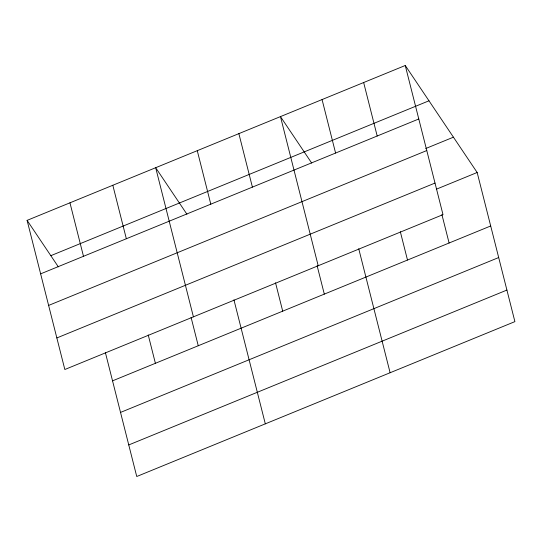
<?xml version="1.0" encoding="UTF-8"?>
<svg xmlns="http://www.w3.org/2000/svg" width="542" height="542" viewBox="0 0 542 542"><rect width="100%" height="100%" fill="white"/><g stroke="black" fill="none" stroke-linecap="round" stroke-linejoin="round"><path stroke-width="0.81" d="M405.253 65.494L442.997 214.632L64.837 369.508L27.1 220.37L405.253 65.494L477.163 172.492L514.9 321.63L136.747 476.506L105.365 352.49M50.826 255.675L428.986 100.798M40.636 273.852L418.79 118.976M425.7 148.535L453.43 137.18M48.624 305.424L426.778 150.547M56.849 337.944L435.009 183.067M436.337 189.212L477.163 172.492M112.54 380.85L490.693 225.973M120.527 412.421L498.681 257.545M128.759 444.941L506.912 290.065M311.718 163.101L280.465 116.598L318.201 265.743M186.922 214.212L155.676 167.708L193.413 316.853M27.1 220.37L58.353 266.874M441.92 214.646L449.101 243.012M363.655 82.526L377.191 136.015M400.321 231.685L407.503 260.052M322.063 99.565L335.593 153.047M358.729 248.724L390.111 372.74M317.131 265.756L324.306 294.123M238.866 133.637L252.403 187.125M275.532 282.795L282.707 311.155M197.268 150.676L210.804 204.158M233.934 299.828L265.316 423.851M191.075 317.382L198.257 345.749M112.817 185.262L126.347 238.751M148.223 334.936L155.398 363.303M69.959 202.816L83.488 256.305"/></g></svg>
